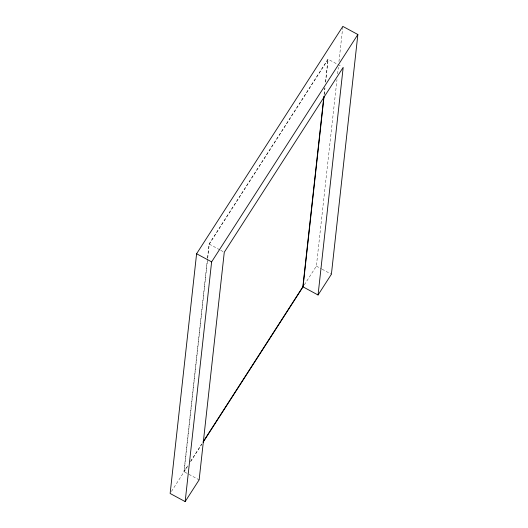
<?xml version="1.0" encoding="UTF-8"?>
<svg xmlns="http://www.w3.org/2000/svg" width="528" height="528" viewBox="0 0 528 528"><rect width="100%" height="100%" fill="white"/><g stroke="black" fill="none" stroke-linecap="round" stroke-linejoin="round"><path stroke-width="0.4" stroke-dasharray="2.64 1.98" d="M207.458 258.76L183.955 471.643L187.961 465.406M207.544 257.941L209.081 244.022L327.994 59.162L325.373 82.909M207.352 261.307L184.12 471.728L199.142 479.853M207.715 258.034L209.253 244.114L328.159 59.255L341.755 66.601M324.106 94.373L324.826 87.82M324.271 94.459L324.997 87.912M325.631 82.183L328.159 59.255M304.339 284.836L316.378 266.119L336.976 79.583M337.603 73.854L338.329 67.307M338.963 61.578L342.844 26.4M190.634 461.254L201.769 443.942M171.442 491.443L187.968 465.749M190.641 461.591L201.788 444.266M316.378 266.119L321.387 268.825M322.1 269.214L331.399 274.243M209.253 244.114L219.978 249.916M220.697 250.305L224.275 252.239"/><path stroke-width="0.79" d="M318.054 294.994L331.399 274.243L357.865 34.518L342.844 26.4L196.601 253.757L170.135 493.482L185.156 501.6L199.142 479.853L224.275 252.239L343.18 67.379L318.054 294.994L303.032 286.869L324.093 96.103M185.156 501.6L211.622 261.881L357.865 34.518M323.836 96.829L302.861 286.783L203.102 441.87M203.128 442.187L303.448 286.222M196.601 253.757L211.622 261.881"/></g></svg>
